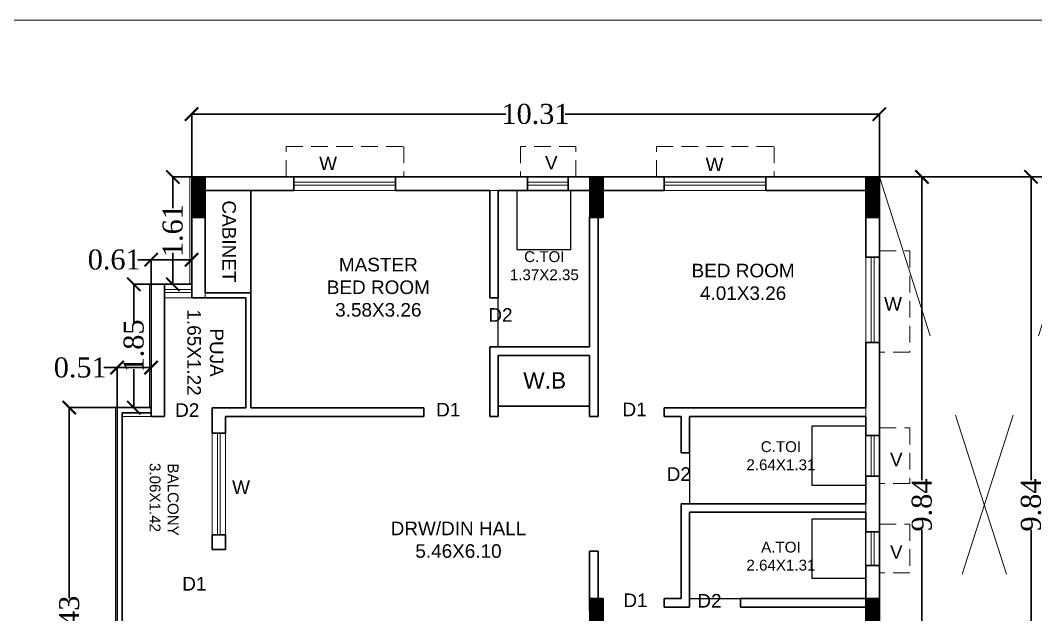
# Model space of a CAD drawing. Header units: metres. Extents: x 0 to 63445, y 32361 to 32804.
# Drawn here: x 63168.33 to 63183.56, y 32795.57 to 32804.48 of the extents above; entities that cross this region are included whole.
import ezdxf

# ---------------------------------------------------------------- set-up
doc = ezdxf.new("R2010")
doc.units = ezdxf.units.M
doc.header["$MEASUREMENT"] = 0
doc.header["$PDMODE"] = 34
doc.header["$PDSIZE"] = -10
for name, pattern in [('CONTINULUS', [0]), ('DASHED', [0.75, 0.5, -0.25]), ('DASHED2', [0.375, 0.25, -0.125])]:
    doc.linetypes.add(name, pattern=pattern)
doc.layers.get('0').update_dxf_attribs({"lineweight": 25})
doc.layers.add('BLK_1_FLR_0_BATH', color=3, linetype='Continuous', plot=False)
doc.layers.add('BLK_1_FLR_0_WATER_CLOSET', color=2, linetype='Continuous', plot=False)
for name, color, linetype, lineweight in [('BLK_1_FLR_0_BLT_UP_AREA', 14, 'DASHED', 9), ('BLK_1_FLR_0_BLT_UP_AREA_DEDUCT', 41, 'DASHED', 9), ('BLK_1_FLR_0_UNITFA', 7, 'Continuous', 0), ('COLUMN', 1, 'Continuous', 30), ('DIM', 56, 'Continuous', 20), ('ELEVATION', 142, 'Continuous', 9), ('hatch', 251, 'Continuous', 20), ('TEXT-2', 65, 'Continuous', 18), ('wall', 7, 'Continuous', 30), ('window', 154, 'Continuous', 9)]:
    doc.layers.add(name, color=color, linetype=linetype, lineweight=lineweight)
doc.layers.add('text', color=65, linetype='Continuous')
doc.styles.add('AutoDCRFont', font='arial.ttf')
doc.styles.get("Standard").update_dxf_attribs({"font": 'arial.ttf', "height": 0.4})
doc.styles.add('TNR', font='times.ttf', dxfattribs={"height": 0.5})
doc.dimstyles.new('ARCHANA', dxfattribs={"dimscale": 0, "dimtxt": 0.5, "dimasz": 0.5, "dimexe": 0, "dimexo": 0, "dimgap": 0, "dimtad": 0, "dimzin": 0, "dimdsep": 46, "dimtxsty": 'TNR', "dimblk": 'ARCHTICK', "dimcen": 0.09, "dimclrd": 36, "dimclre": 36, "dimclrt": 7, "dimadec": 0, "dimazin": 0, "dimtfac": 1, "dimtofl": 0, "dimtmove": 0, "dimatfit": 3, "dimldrblk": 'ARCHTICK', "dimfxl": 1, "dimfrac": 2, "dimtolj": 1, "dimtzin": 0, "dimlwd": -1, "dimlwe": -1, "dimarcsym": 0})

# ---------------------------------------------------------------- blocks, each defined once
blk = doc.blocks.new('A$C7D115503')
at = {"layer": 'COLUMN', "ltscale": 3}
h = blk.add_hatch(dxfattribs=at)
h.set_pattern_fill('ANSI31', color=256, style=0)
h.paths.add_polyline_path([(-14.36, -11.59), (-6.36, -11.59), (-6.36, 12.41), (-14.36, 12.41)])
at = {"layer": 'COLUMN', "ltscale": 0.05}
for p, q in [((-14.36, 12.41), (-6.36, 12.41)), ((-14.36, 12.41), (-14.36, -11.59)), ((-6.36, 12.41), (-6.36, -11.59)), ((-6.36, -11.59), (-14.36, -11.59))]:
    blk.add_line(p, q, dxfattribs=at)
blk = doc.blocks.new('_ArchTick')
at = {"color": 0, "linetype": 'ByBlock', "const_width": 0.15}
blk.add_lwpolyline([(-0.5, -0.5), (0.5, 0.5)], dxfattribs=at)
blk = doc.blocks.new('*D198')
at = {"layer": 'Defpoints', "color": 0, "ltscale": 0.5, "transparency": 16777216}
for p in [(63169.062, 32798.67), (63169.778, 32798.67), (63169.778, 32792.239)]:
    blk.add_point(p, dxfattribs=at)
at = {"layer": 'wall', "color": 36, "ltscale": 0.5, "transparency": 16777216}
for p, q in [((63169.778, 32798.67), (63169.062, 32798.67)), ((63169.062, 32798.67), (63169.062, 32795.814)), ((63169.062, 32792.239), (63169.062, 32795.095)), ((63169.778, 32792.239), (63169.062, 32792.239))]:
    blk.add_line(p, q, dxfattribs=at)
at = {"layer": 'wall', "color": 36, "ltscale": 0.5, "transparency": 16777216, "xscale": 0.2, "yscale": 0.2, "zscale": 0.2}
for p, rotation in [((63169.062, 32798.67), 90), ((63169.062, 32792.239), 270)]:
    blk.add_blockref('_ArchTick', p, dxfattribs=dict(at, rotation=rotation))
at = {"layer": 'wall', "color": 7, "ltscale": 0.5, "transparency": 16777216, "insert": (63169.062, 32795.455), "char_height": 0.5, "attachment_point": 5, "rotation": 90, "style": 'TNR'}
blk.add_mtext('\\A1;{\\H0.6x;6.43}', dxfattribs=at)
blk = doc.blocks.new('*D199')
at = {"layer": 'Defpoints', "color": 0, "ltscale": 0.5, "transparency": 16777216}
for p in [(63169.778, 32799.27), (63169.778, 32798.67), (63170.288, 32798.67)]:
    blk.add_point(p, dxfattribs=at)
at = {"layer": 'wall', "color": 36, "ltscale": 0.5, "transparency": 16777216}
for p, q in [((63169.778, 32799.27), (63169.578, 32799.27)), ((63169.778, 32798.67), (63169.778, 32799.27)), ((63170.288, 32799.27), (63169.778, 32799.27)), ((63170.288, 32798.67), (63170.288, 32799.27))]:
    blk.add_line(p, q, dxfattribs=at)
at = {"layer": 'wall', "color": 36, "ltscale": 0.5, "transparency": 16777216, "xscale": 0.2, "yscale": 0.2, "zscale": 0.2, "rotation": 180}
blk.add_blockref('_ArchTick', (63169.778, 32799.27), dxfattribs=at)
at = {"layer": 'wall', "color": 36, "ltscale": 0.5, "transparency": 16777216, "xscale": 0.2, "yscale": 0.2, "zscale": 0.2}
blk.add_blockref('_ArchTick', (63170.288, 32799.27), dxfattribs=at)
at = {"layer": 'wall', "color": 7, "ltscale": 0.5, "transparency": 16777216, "insert": (63169.225, 32799.27), "char_height": 0.5, "attachment_point": 5, "style": 'TNR'}
blk.add_mtext('\\A1;{\\H0.6x;0.51}', dxfattribs=at)
blk = doc.blocks.new('*D200')
at = {"layer": 'Defpoints', "color": 0, "ltscale": 0.5, "transparency": 16777216}
for p in [(63170.029, 32800.52), (63170.288, 32800.52), (63170.288, 32798.67)]:
    blk.add_point(p, dxfattribs=at)
at = {"layer": 'wall', "color": 36, "ltscale": 0.5, "transparency": 16777216}
for p, q in [((63170.288, 32800.52), (63170.029, 32800.52)), ((63170.029, 32800.52), (63170.029, 32799.942)), ((63170.029, 32798.67), (63170.029, 32799.248)), ((63170.288, 32798.67), (63170.029, 32798.67))]:
    blk.add_line(p, q, dxfattribs=at)
at = {"layer": 'wall', "color": 36, "ltscale": 0.5, "transparency": 16777216, "xscale": 0.2, "yscale": 0.2, "zscale": 0.2}
for p, rotation in [((63170.029, 32800.52), 90), ((63170.029, 32798.67), 270)]:
    blk.add_blockref('_ArchTick', p, dxfattribs=dict(at, rotation=rotation))
at = {"layer": 'wall', "color": 7, "ltscale": 0.5, "transparency": 16777216, "insert": (63170.029, 32799.595), "char_height": 0.5, "attachment_point": 5, "rotation": 90, "style": 'TNR'}
blk.add_mtext('\\A1;{\\H0.6x;1.85}', dxfattribs=at)
blk = doc.blocks.new('*D201')
at = {"layer": 'Defpoints', "color": 0, "ltscale": 0.5, "transparency": 16777216}
for p in [(63170.897, 32800.888), (63170.288, 32800.52), (63170.897, 32800.52)]:
    blk.add_point(p, dxfattribs=at)
at = {"layer": 'wall', "color": 36, "ltscale": 0.5, "transparency": 16777216}
for p, q in [((63170.288, 32800.888), (63170.088, 32800.888)), ((63170.288, 32800.52), (63170.288, 32800.888)), ((63170.897, 32800.888), (63170.288, 32800.888)), ((63170.897, 32800.52), (63170.897, 32800.888))]:
    blk.add_line(p, q, dxfattribs=at)
at = {"layer": 'wall', "color": 36, "ltscale": 0.5, "transparency": 16777216, "xscale": 0.2, "yscale": 0.2, "zscale": 0.2, "rotation": 180}
blk.add_blockref('_ArchTick', (63170.288, 32800.888), dxfattribs=at)
at = {"layer": 'wall', "color": 36, "ltscale": 0.5, "transparency": 16777216, "xscale": 0.2, "yscale": 0.2, "zscale": 0.2}
blk.add_blockref('_ArchTick', (63170.897, 32800.888), dxfattribs=at)
at = {"layer": 'wall', "color": 7, "ltscale": 0.5, "transparency": 16777216, "insert": (63169.735, 32800.888), "char_height": 0.5, "attachment_point": 5, "style": 'TNR'}
blk.add_mtext('\\A1;{\\H0.6x;0.61}', dxfattribs=at)
blk = doc.blocks.new('*D175')
at = {"layer": 'Defpoints', "color": 0, "ltscale": 0.5, "transparency": 16777216}
for p in [(63170.614, 32802.129), (63170.897, 32802.129), (63170.897, 32800.52)]:
    blk.add_point(p, dxfattribs=at)
at = {"layer": 'wall', "color": 36, "ltscale": 0.5, "transparency": 16777216}
for p, q in [((63170.897, 32802.129), (63170.614, 32802.129)), ((63170.614, 32802.129), (63170.614, 32801.659)), ((63170.614, 32800.52), (63170.614, 32800.99)), ((63170.897, 32800.52), (63170.614, 32800.52))]:
    blk.add_line(p, q, dxfattribs=at)
at = {"layer": 'wall', "color": 36, "ltscale": 0.5, "transparency": 16777216, "xscale": 0.2, "yscale": 0.2, "zscale": 0.2}
for p, rotation in [((63170.614, 32802.129), 90), ((63170.614, 32800.52), 270)]:
    blk.add_blockref('_ArchTick', p, dxfattribs=dict(at, rotation=rotation))
at = {"layer": 'wall', "color": 7, "ltscale": 0.5, "transparency": 16777216, "insert": (63170.614, 32801.324), "char_height": 0.5, "attachment_point": 5, "rotation": 90, "style": 'TNR'}
blk.add_mtext('\\A1;{\\H0.6x;1.61}', dxfattribs=at)
blk = doc.blocks.new('*D202')
at = {"layer": 'Defpoints', "color": 0, "ltscale": 0.5, "transparency": 16777216}
for p in [(63181.212, 32803.071), (63170.897, 32802.129), (63181.212, 32802.129)]:
    blk.add_point(p, dxfattribs=at)
at = {"layer": 'wall', "color": 36, "ltscale": 0.5, "transparency": 16777216}
for p, q in [((63170.897, 32802.129), (63170.897, 32803.071)), ((63170.897, 32803.071), (63175.609, 32803.071)), ((63181.212, 32803.071), (63176.5, 32803.071)), ((63181.212, 32802.129), (63181.212, 32803.071))]:
    blk.add_line(p, q, dxfattribs=at)
at = {"layer": 'wall', "color": 36, "ltscale": 0.5, "transparency": 16777216, "xscale": 0.2, "yscale": 0.2, "zscale": 0.2, "rotation": 180}
blk.add_blockref('_ArchTick', (63170.897, 32803.071), dxfattribs=at)
at = {"layer": 'wall', "color": 36, "ltscale": 0.5, "transparency": 16777216, "xscale": 0.2, "yscale": 0.2, "zscale": 0.2}
blk.add_blockref('_ArchTick', (63181.212, 32803.071), dxfattribs=at)
at = {"layer": 'wall', "color": 7, "ltscale": 0.5, "transparency": 16777216, "insert": (63176.054, 32803.071), "char_height": 0.5, "attachment_point": 5, "style": 'TNR'}
blk.add_mtext('\\A1;{\\H0.6x;10.31}', dxfattribs=at)
blk = doc.blocks.new('*D203')
at = {"layer": 'Defpoints', "color": 0, "ltscale": 0.5, "transparency": 16777216}
for p in [(63181.212, 32802.129), (63181.212, 32792.29), (63181.85, 32792.29)]:
    blk.add_point(p, dxfattribs=at)
at = {"layer": 'wall', "color": 36, "ltscale": 0.5, "transparency": 16777216}
for p, q in [((63181.212, 32802.129), (63181.85, 32802.129)), ((63181.85, 32802.129), (63181.85, 32797.581)), ((63181.85, 32792.29), (63181.85, 32796.838)), ((63181.212, 32792.29), (63181.85, 32792.29))]:
    blk.add_line(p, q, dxfattribs=at)
at = {"layer": 'wall', "color": 36, "ltscale": 0.5, "transparency": 16777216, "xscale": 0.2, "yscale": 0.2, "zscale": 0.2}
for p, rotation in [((63181.85, 32802.129), 90), ((63181.85, 32792.29), 270)]:
    blk.add_blockref('_ArchTick', p, dxfattribs=dict(at, rotation=rotation))
at = {"layer": 'wall', "color": 7, "ltscale": 0.5, "transparency": 16777216, "insert": (63181.85, 32797.21), "char_height": 0.5, "attachment_point": 5, "rotation": 90, "style": 'TNR'}
blk.add_mtext('\\A1;{\\H0.6x;9.84}', dxfattribs=at)
blk = doc.blocks.new('*D205')
at = {"layer": 'Defpoints', "color": 0, "ltscale": 0.5, "transparency": 16777216}
for p in [(63183.487, 32802.129), (63184.36, 32802.129), (63184.36, 32792.29)]:
    blk.add_point(p, dxfattribs=at)
at = {"layer": 'wall', "color": 36, "ltscale": 0.5, "transparency": 16777216}
for p, q in [((63184.36, 32802.129), (63183.487, 32802.129)), ((63183.487, 32802.129), (63183.487, 32797.581)), ((63183.487, 32792.29), (63183.487, 32796.838)), ((63184.36, 32792.29), (63183.487, 32792.29))]:
    blk.add_line(p, q, dxfattribs=at)
at = {"layer": 'wall', "color": 36, "ltscale": 0.5, "transparency": 16777216, "xscale": 0.2, "yscale": 0.2, "zscale": 0.2}
for p, rotation in [((63183.487, 32802.129), 90), ((63183.487, 32792.29), 270)]:
    blk.add_blockref('_ArchTick', p, dxfattribs=dict(at, rotation=rotation))
at = {"layer": 'wall', "color": 7, "ltscale": 0.5, "transparency": 16777216, "insert": (63183.487, 32797.21), "char_height": 0.5, "attachment_point": 5, "rotation": 90, "style": 'TNR'}
blk.add_mtext('\\A1;{\\H0.6x;9.84}', dxfattribs=at)
blk = doc.blocks.new('*D905')
at = {"layer": 'Defpoints', "color": 0, "ltscale": 3, "transparency": 16777216}
for p in [(0.832, 32800.914), (63266.308, 32800.914), (0, 32788.163)]:
    blk.add_point(p, dxfattribs=at)
at = {"layer": 'DIM', "ltscale": 3, "transparency": 16777216}
for p, q in [((5.832, 32800.914), (0.832, 32800.914)), ((0.832, 32800.914), (0.832, 32794.933)), ((0.832, 32788.163), (0.832, 32794.144)), ((0, 32788.163), (0.832, 32788.163))]:
    blk.add_line(p, q, dxfattribs=at)
at = {"layer": 'DIM', "ltscale": 3, "transparency": 16777216, "xscale": 0.05, "yscale": 0.05, "zscale": 0.05}
for p, rotation in [((0.832, 32800.914), 90), ((0.832, 32788.163), 270)]:
    blk.add_blockref('_ArchTick', p, dxfattribs=dict(at, rotation=rotation))
at = {"layer": 'DIM', "color": 7, "ltscale": 3, "transparency": 16777216, "insert": (0.832, 32794.538), "char_height": 0.4, "attachment_point": 5, "rotation": 90}
blk.add_mtext('\\A1;{\\H0.6x;12.75}', dxfattribs=at)

msp = doc.modelspace()

# ---------------------------------------------------------------- linework, layer by layer
at = {"layer": 'BLK_1_FLR_0_BATH', "color": 3}
for points in [[(63175.4948, 32801.9256), (63176.8664, 32801.9256), (63176.8664, 32799.5802), (63175.4948, 32799.5802)], [(63181.0084, 32798.5387), (63178.3651, 32798.5387), (63178.3651, 32797.2306), (63181.0084, 32797.2306)], [(63181.0084, 32797.1036), (63178.3651, 32797.1036), (63178.3651, 32795.8082), (63181.0084, 32795.8082)]]:
    msp.add_lwpolyline(points, close=True, dxfattribs=at)
at = {"layer": 'BLK_1_FLR_0_BLT_UP_AREA', "color": 14, "linetype": 'CONTINULUS', "ltscale": 0.05}
msp.add_lwpolyline([(63233.1315, 32802.1289), (63170.8719, 32802.1289), (63170.8719, 32800.52), (63170.2622, 32800.52), (63170.2622, 32798.67), (63169.7526, 32798.67), (63169.7526, 32798.67), (63169.7526, 32792.2394), (63170.8719, 32792.2394), (63170.8719, 32789.8009), (63169.7526, 32789.8009), (63169.7526, 32786.5623), (63184.3347, 32786.5623), (63184.3347, 32781.5203), (63184.3347, 32781.5203), (63184.3347, 32779.9114), (63233.1315, 32779.9114)], dxfattribs=at)
at = {"layer": 'BLK_1_FLR_0_BLT_UP_AREA_DEDUCT', "color": 14, "linetype": 'Continuous'}
msp.add_lwpolyline([(63184.3601, 32792.087), (63181.2116, 32792.087), (63181.2116, 32802.1289), (63184.3601, 32802.1289)], close=True, dxfattribs=at)
at = {"layer": 'BLK_1_FLR_0_UNITFA', "color": 3, "ltscale": 0.5}
msp.add_lwpolyline([(63169.8542, 32792.3156), (63170.8973, 32792.3156), (63170.8973, 32792.4426), (63176.9934, 32792.4426), (63176.9934, 32792.2902), (63181.0084, 32792.2902), (63181.0084, 32801.9256), (63171.1005, 32801.9256), (63171.1005, 32800.3168), (63170.4899, 32800.3168), (63170.4909, 32798.5387), (63169.8542, 32798.5387), (63169.8542, 32792.3156)], close=True, dxfattribs=at)
at = {"layer": 'BLK_1_FLR_0_WATER_CLOSET', "color": 3}
for points in [[(63176.585, 32801.9256), (63175.7763, 32801.9256), (63175.7763, 32801.0407), (63176.585, 32801.0407)], [(63181.0084, 32798.3915), (63180.1997, 32798.3915), (63180.1997, 32797.5066), (63181.0084, 32797.5066)], [(63181.0084, 32796.9992), (63180.1997, 32796.9992), (63180.1997, 32796.1142), (63181.0084, 32796.1142)]]:
    msp.add_lwpolyline(points, close=True, dxfattribs=at)
at = {"layer": 'ELEVATION', "ltscale": 20}
msp.add_lwpolyline([(63164.5545, 32720.575), (63295.8612, 32720.575), (63295.8612, 32804.4763), (63164.5545, 32804.4763)], close=True, dxfattribs=at)
at = {"layer": 'hatch', "linetype": 'DASHED2', "ltscale": 10}
for p, q in [((63181.2116, 32802.1289), (63184.3601, 32792.2902)), ((63184.3601, 32802.1278), (63181.2116, 32792.2902))]:
    msp.add_line(p, q, dxfattribs=at)
at = {"layer": 'wall', "ltscale": 0.05}
for p, q in [((63170.8973, 32800.52), (63170.8973, 32802.1289)), ((63170.8973, 32802.1289), (63172.4307, 32802.1289)), ((63170.8973, 32802.1289), (63170.8973, 32800.52)), ((63173.9547, 32802.1289), (63175.9363, 32802.1289)), ((63176.5459, 32802.1289), (63177.0696, 32802.1289)), ((63177.0696, 32802.1289), (63177.9841, 32802.1289)), ((63179.5081, 32802.1289), (63181.0084, 32802.1289)), ((63181.2116, 32800.9259), (63181.2116, 32802.1289)), ((63171.1005, 32801.9256), (63172.4307, 32801.9256)), ((63171.1005, 32800.393), (63171.1005, 32801.9256)), ((63173.9547, 32801.9256), (63175.3678, 32801.9256)), ((63175.3678, 32800.3168), (63175.3678, 32801.9256)), ((63175.4948, 32801.9256), (63175.9382, 32801.9256)), ((63175.4948, 32801.9256), (63175.9363, 32801.9256)), ((63175.4948, 32800.3168), (63175.4948, 32801.9256)), ((63176.5459, 32801.9256), (63176.6828, 32801.9256)), ((63176.5459, 32801.9256), (63176.8664, 32801.9256)), ((63176.9934, 32798.5387), (63176.9934, 32801.9383)), ((63177.0696, 32801.9256), (63177.9841, 32801.9256)), ((63177.9841, 32801.9256), (63177.9841, 32801.9383)), ((63179.5081, 32801.9256), (63181.0084, 32801.9256)), ((63181.0084, 32800.9259), (63181.0084, 32801.9256)), ((63176.8664, 32799.5802), (63176.8664, 32801.5319)), ((63170.8973, 32800.52), (63170.2876, 32800.52)), ((63170.2876, 32798.5387), (63170.2876, 32800.52)), ((63170.4909, 32798.5387), (63170.4909, 32800.52)), ((63171.7101, 32800.3168), (63170.8973, 32800.3168)), ((63171.7863, 32800.393), (63171.1005, 32800.393)), ((63175.4948, 32800.3168), (63175.3678, 32800.3168)), ((63181.0084, 32798.6657), (63181.0084, 32799.6473)), ((63181.2116, 32798.2539), (63181.2116, 32799.6473)), ((63175.3678, 32798.6657), (63175.3678, 32799.5802)), ((63176.8664, 32799.5802), (63175.3678, 32799.5802)), ((63175.4948, 32798.5387), (63175.4948, 32799.4532)), ((63176.8664, 32799.4532), (63175.4948, 32799.4532)), ((63176.8664, 32798.5387), (63176.8664, 32799.4532)), ((63169.778, 32795.478), (63169.778, 32798.67)), ((63169.778, 32798.67), (63170.2876, 32798.67)), ((63169.8542, 32795.478), (63169.8542, 32798.5938)), ((63169.8542, 32798.5938), (63170.2876, 32798.5938)), ((63171.7101, 32798.6657), (63171.2021, 32798.6657)), ((63171.2021, 32798.6657), (63171.2021, 32798.287)), ((63174.3772, 32798.6657), (63171.7863, 32798.6657)), ((63174.3772, 32798.5387), (63174.3772, 32798.6657)), ((63175.3678, 32798.5387), (63175.3678, 32798.6657)), ((63175.3678, 32798.6657), (63175.3678, 32798.6657)), ((63177.9841, 32798.5387), (63177.9841, 32798.6657)), ((63178.1873, 32798.6657), (63177.9841, 32798.6657)), ((63181.0084, 32798.6657), (63178.0603, 32798.6657)), ((63170.4909, 32798.5387), (63170.2876, 32798.5387)), ((63171.2021, 32798.287), (63171.2021, 32798.5387)), ((63174.3772, 32798.5387), (63171.4053, 32798.5387)), ((63171.4053, 32798.287), (63171.4053, 32798.5387)), ((63178.2381, 32798.5387), (63177.9841, 32798.5387)), ((63181.0084, 32798.5387), (63178.3651, 32798.5387)), ((63181.0084, 32798.2539), (63181.0084, 32798.5387)), ((63178.3651, 32797.9926), (63178.2381, 32797.9926)), ((63181.0084, 32797.2306), (63181.0084, 32797.6442)), ((63181.2116, 32796.8092), (63181.2116, 32797.6442)), ((63181.0084, 32797.2306), (63178.2381, 32797.2306)), ((63181.0084, 32797.1036), (63178.3651, 32797.1036)), ((63181.0084, 32796.8092), (63181.0084, 32797.1036)), ((63171.2021, 32796.5448), (63171.2021, 32796.7629)), ((63171.2021, 32796.7629), (63171.2021, 32796.5448)), ((63171.4053, 32796.5448), (63171.4053, 32796.7629)), ((63171.4053, 32796.5448), (63171.2021, 32796.5448)), ((63176.8664, 32795.6304), (63176.8664, 32796.5184)), ((63176.9934, 32796.5184), (63176.8664, 32796.5184)), ((63176.9934, 32796.5184), (63176.8664, 32796.5184)), ((63176.9934, 32795.6304), (63176.9934, 32796.5184)), ((63176.9934, 32796.5184), (63176.9934, 32796.5184)), ((63181.0084, 32795.8082), (63181.0084, 32796.3042)), ((63181.2116, 32794.6241), (63181.2116, 32796.3042)), ((63181.0084, 32794.6241), (63181.0084, 32795.6812)), ((63177.0696, 32795.6304), (63176.9934, 32795.6304))]:
    msp.add_line(p, q, dxfattribs=at)
at = {"layer": 'wall', "ltscale": 3}
for p, q in [((63172.4307, 32802.1289), (63172.4307, 32801.9256)), ((63173.9547, 32802.1289), (63173.9547, 32801.9256)), ((63175.9363, 32801.9256), (63175.9363, 32802.1289)), ((63176.5459, 32801.9256), (63176.5459, 32802.1289)), ((63177.9841, 32802.1289), (63177.9841, 32801.9256)), ((63179.5081, 32802.1289), (63179.5081, 32801.9256)), ((63181.0084, 32800.9259), (63181.2116, 32800.9259)), ((63181.0084, 32799.6473), (63181.2116, 32799.6473)), ((63171.2021, 32798.287), (63171.4053, 32798.287)), ((63181.0084, 32798.2539), (63181.2116, 32798.2539)), ((63181.0084, 32797.6442), (63181.2116, 32797.6442)), ((63171.2021, 32796.7629), (63171.4053, 32796.7629)), ((63181.0084, 32796.8092), (63181.2116, 32796.8092)), ((63181.0084, 32796.3042), (63181.2116, 32796.3042))]:
    msp.add_line(p, q, dxfattribs=at)
at = {"layer": 'wall'}
for p, q in [((63181.2116, 32802.1289), (63184.3601, 32802.1289)), ((63171.7863, 32800.393), (63171.7863, 32801.9256)), ((63171.7101, 32800.3168), (63171.7101, 32798.6657)), ((63171.7863, 32800.393), (63171.7863, 32798.6657)), ((63176.8664, 32798.6944), (63175.4948, 32798.6944)), ((63175.3678, 32798.5387), (63175.4948, 32798.5387)), ((63176.8664, 32798.5387), (63176.9934, 32798.5387)), ((63178.2381, 32798.5387), (63178.2381, 32797.9926)), ((63178.3651, 32798.5387), (63178.3651, 32797.9926)), ((63178.2381, 32797.2306), (63178.2381, 32795.8082)), ((63178.3651, 32797.1036), (63178.3651, 32795.6812)), ((63177.9841, 32795.8082), (63177.9841, 32795.6812)), ((63178.2381, 32795.8082), (63177.9841, 32795.8082)), ((63177.9841, 32795.6812), (63178.3651, 32795.6812)), ((63179.1271, 32795.8082), (63181.0084, 32795.8082)), ((63179.1271, 32795.8082), (63179.1271, 32795.6812)), ((63179.1271, 32795.6812), (63181.0084, 32795.6812))]:
    msp.add_line(p, q, dxfattribs=at)
at = {"layer": 'wall', "ltscale": 0.1}
for p, q in [((63175.9363, 32801.9256), (63175.8786, 32801.9256)), ((63181.0084, 32797.6442), (63181.0084, 32797.5865)), ((63181.0084, 32796.3042), (63181.0084, 32795.8082))]:
    msp.add_line(p, q, dxfattribs=at)
at = {"layer": 'wall', "ltscale": 0.5}
msp.add_line((63170.8973, 32800.52), (63170.8973, 32800.3168), dxfattribs=at)
msp.add_lwpolyline([(63184.3601, 32789.7501), (63181.2116, 32789.7501), (63181.2116, 32786.5623), (63169.778, 32786.5623), (63169.778, 32789.8009), (63170.8973, 32789.8009), (63170.8973, 32792.2394), (63169.778, 32792.2394), (63169.778, 32798.67), (63170.2876, 32798.67), (63170.2876, 32800.52), (63170.8973, 32800.52), (63170.8973, 32802.1289), (63181.2116, 32802.1289), (63181.2116, 32792.2902), (63184.3601, 32792.2902)], dxfattribs=at)
at = {"layer": 'wall'}
msp.add_arc((63170.9227, 32801.9775), 0.0254, 90, 180, dxfattribs=at)
at = {"layer": 'window'}
for p, q in [((63173.9547, 32802.1289), (63172.4316, 32802.1289)), ((63176.545, 32802.1289), (63175.9363, 32802.1289)), ((63176.545, 32802.1289), (63176.5459, 32802.1289)), ((63179.5081, 32802.1289), (63177.985, 32802.1289)), ((63173.9547, 32802.0489), (63172.4316, 32802.0489)), ((63173.9547, 32802.0056), (63172.4316, 32802.0056)), ((63173.9547, 32801.9256), (63172.4316, 32801.9256)), ((63175.9363, 32802.049), (63176.545, 32802.0489)), ((63175.9363, 32802.0057), (63176.545, 32802.0056)), ((63175.9363, 32801.9257), (63176.545, 32801.9256)), ((63175.9372, 32801.9256), (63175.9382, 32801.9256)), ((63176.545, 32802.049), (63176.5459, 32802.049)), ((63176.545, 32802.0057), (63176.5459, 32802.0057)), ((63176.545, 32801.9256), (63176.5459, 32801.9256)), ((63179.5081, 32802.0489), (63177.985, 32802.0489)), ((63179.5081, 32802.0056), (63177.985, 32802.0056)), ((63179.5081, 32801.9256), (63177.985, 32801.9256)), ((63181.0084, 32799.6473), (63181.0084, 32800.925)), ((63181.0883, 32799.6473), (63181.0883, 32800.925)), ((63181.1316, 32799.6473), (63181.1316, 32800.925)), ((63181.2116, 32799.6473), (63181.2116, 32800.925)), ((63170.4899, 32800.52), (63170.8973, 32800.52)), ((63170.4899, 32800.44), (63170.8973, 32800.44)), ((63170.4899, 32800.3967), (63170.8973, 32800.3967)), ((63170.4899, 32800.3168), (63170.8973, 32800.3168)), ((63171.2021, 32796.7629), (63171.2021, 32798.286)), ((63171.282, 32796.7629), (63171.282, 32798.286)), ((63171.3253, 32796.7629), (63171.3253, 32798.286)), ((63171.4053, 32796.7629), (63171.4053, 32798.286)), ((63181.0084, 32798.2529), (63181.0084, 32798.2539)), ((63181.0084, 32797.6442), (63181.0084, 32798.2539)), ((63181.0883, 32797.6442), (63181.0883, 32798.2539)), ((63181.0884, 32798.2529), (63181.0884, 32798.2539)), ((63181.1316, 32797.6442), (63181.1316, 32798.2539)), ((63181.1317, 32798.2529), (63181.1317, 32798.2539)), ((63181.2116, 32797.6442), (63181.2116, 32798.2539)), ((63181.2116, 32798.2529), (63181.2116, 32798.2539)), ((63181.0084, 32796.8083), (63181.0084, 32796.8092)), ((63181.0084, 32796.3042), (63181.0084, 32796.8092)), ((63181.0883, 32796.3042), (63181.0883, 32796.8092)), ((63181.0884, 32796.8083), (63181.0884, 32796.8092)), ((63181.1316, 32796.3042), (63181.1316, 32796.8092)), ((63181.1317, 32796.8083), (63181.1317, 32796.8092)), ((63181.2116, 32796.8083), (63181.2116, 32796.8092)), ((63181.2116, 32796.3042), (63181.2116, 32796.8092))]:
    msp.add_line(p, q, dxfattribs=at)
at = {"layer": 'window', "color": 8, "linetype": 'DASHED2'}
for points in [[(63172.3164, 32802.1289), (63172.3164, 32802.5861), (63174.0786, 32802.5861), (63174.0786, 32802.1289)], [(63176.6611, 32802.1289), (63176.6611, 32802.5861), (63175.8271, 32802.5861), (63175.8271, 32802.1289)], [(63177.8698, 32802.1289), (63177.8698, 32802.5861), (63179.632, 32802.5861), (63179.632, 32802.1289)], [(63181.2116, 32801.0196), (63181.6688, 32801.0196), (63181.6688, 32799.5029), (63181.2116, 32799.5029)], [(63181.2116, 32798.369), (63181.6688, 32798.369), (63181.6688, 32797.535), (63181.2116, 32797.535)], [(63181.2116, 32796.9243), (63181.6688, 32796.9243), (63181.6688, 32796.195), (63181.2116, 32796.195)]]:
    msp.add_lwpolyline(points, dxfattribs=at)

# ---------------------------------------------------------------- block references
at = {"layer": 'COLUMN', "ltscale": 0.05, "xscale": -0.025400733691282, "yscale": 0.025400733691282, "zscale": 0.025400733691282, "rotation": 180}
for p in [(63171.2621, 32801.8346), (63177.2313, 32801.8346), (63181.3732, 32801.8346), (63177.2313, 32795.5139), (63181.3732, 32795.5139)]:
    msp.add_blockref('A$C7D115503', p, dxfattribs=at)

# ---------------------------------------------------------------- texts
at = {"layer": 'text', "rotation": 270}
for s, insert, char_height, width, attachment_point in [('\\pxqc;CABINET', (63171.5602, 32798.2148), 0.203206, 5.893319, 3), ('\\pxqc;PUJA\\P1.65X1.22', (63170.8291, 32802.3394), 0.20321, 5.68602, 7), ('\\pxqc; BALCONY\\P3.06X1.42', (63170.2644, 32795.0879), 0.162565, 4.470808, 9)]:
    msp.add_mtext(s, dxfattribs=dict(at, insert=insert, char_height=char_height, width=width, attachment_point=attachment_point))
at = {"layer": 'text'}
for s, insert, char_height, width, attachment_point in [('\\pxqc;C.TOI\\P1.37X2.35', (63173.9535, 32801.0147), 0.162565, 4.465728, 1), ('\\pxqc;MASTER \\PBED ROOM\\P3.58X3.26', (63170.9025, 32800.9156), 0.203206, 5.588511, 1), ('\\pxqc;BED ROOM\\P4.01X3.26', (63176.3739, 32800.827), 0.203206, 5.588511, 1), ('\\pxqc,t17;D2', (63172.5949, 32799.9585), 0.203206, 5.867919, 7), ('\\pxqc;W.B', (63172.8233, 32799.2008), 0.24385, 6.736694, 1), ('\\pxqc,t17;D2', (63167.4469, 32798.5322), 0.203206, 6.767919, 7), ('\\pxqc;D1', (63171.8116, 32798.5387), 0.20321, 5.867919, 7), ('\\pxqc;D1', (63174.6063, 32798.5418), 0.20321, 5.867919, 7), ('\\pxqc;C.TOI\\P2.64X1.31', (63177.5022, 32798.1666), 0.162565, 4.465728, 1), ('\\pxqc,t17;D2', (63175.2699, 32797.5729), 0.203206, 5.867919, 7), ('\\pxqc;DRW/DIN HALL\\P5.46X6.10', (63172.1045, 32796.9614), 0.203206, 5.588511, 1), ('\\pxqc;A.TOI\\P2.64X1.31', (63177.5022, 32796.6615), 0.162565, 4.465728, 1), ('\\pxqc;D1', (63167.6533, 32795.9284), 0.20321, 6.567919, 7), ('\\pxqc;D1', (63174.6197, 32795.6812), 0.20321, 5.867919, 7), ('\\pxqc,t17;D2', (63175.7293, 32795.6735), 0.203206, 5.867919, 7)]:
    msp.add_mtext(s, dxfattribs=dict(at, insert=insert, char_height=char_height, width=width, attachment_point=attachment_point))
at = {"layer": 'TEXT-2', "char_height": 0.2032, "width": 0.183842, "attachment_point": 3, "style": 'AutoDCRFont'}
for s, insert in [('W', (63173.0773, 32802.4338)), ('V', (63176.3855, 32802.4437)), ('W', (63178.8736, 32802.4186)), ('W', (63181.5505, 32800.3283)), ('V', (63181.5604, 32797.9962)), ('W', (63171.7715, 32797.579)), ('V', (63181.5604, 32796.6086))]:
    msp.add_mtext(s, dxfattribs=dict(at, insert=insert))

# ---------------------------------------------------------------- dimensions: what is measured, and where the dimension line sits
at = {"layer": 'DIM', "ltscale": 3}
dim = msp.add_linear_dim(base=(0.8318, 32800.9139), p1=(0, 32788.1627), p2=(63266.3084, 32800.9139), angle=90, text='{\\H0.6x;<>}', dimstyle='ARCHANA', override={"dimscale": 1, "dimtxt": 0.278, "dimasz": 0.05, "dimtxsty": 'Standard', "dimclrd": 256, "dimclre": 256, "dimfxl": 5, "dimfxlon": 1, "dimarcsym": 1}, dxfattribs=at)
dim.commit()
dim.dimension.update_dxf_attribs({"geometry": '*D905', "text_midpoint": (0.8318, 32794.5383)})
at = {"layer": 'wall', "ltscale": 0.5}
for base, p1, p2, picture, middle in [((63181.2116, 32803.0706), (63170.8973, 32802.1289), (63181.2116, 32802.1289), '*D202', (63176.0544, 32803.0706)), ((63169.778, 32799.2699), (63170.2876, 32798.67), (63169.778, 32798.67), '*D199', (63169.2255, 32799.2699))]:
    dim = msp.add_linear_dim(base=base, p1=p1, p2=p2, text='{\\H0.6x;<>}', dimstyle='ARCHANA', override={"dimscale": 1, "dimtxt": 0.3, "dimasz": 0.2, "dimfxl": 6, "dimarcsym": 1}, dxfattribs=at)
    dim.commit()
    dim.dimension.update_dxf_attribs({"geometry": picture, "text_midpoint": middle})
for base, p1, p2, picture, middle in [((63170.6142, 32802.1289), (63170.8973, 32800.52), (63170.8973, 32802.1289), '*D175', (63170.6142, 32801.3244)), ((63181.8503, 32792.2902), (63181.2116, 32802.1289), (63181.2116, 32792.2902), '*D203', (63181.8503, 32797.2095)), ((63183.4875, 32802.1289), (63184.3601, 32792.2902), (63184.3601, 32802.1289), '*D205', (63183.4875, 32797.2095)), ((63170.0289, 32800.52), (63170.2876, 32798.67), (63170.2876, 32800.52), '*D200', (63170.0289, 32799.595)), ((63169.0621, 32798.67), (63169.778, 32792.2394), (63169.778, 32798.67), '*D198', (63169.0621, 32795.4547))]:
    dim = msp.add_linear_dim(base=base, p1=p1, p2=p2, angle=90, text='{\\H0.6x;<>}', dimstyle='ARCHANA', override={"dimscale": 1, "dimtxt": 0.3, "dimasz": 0.2, "dimfxl": 6, "dimarcsym": 1}, dxfattribs=at)
    dim.commit()
    dim.dimension.update_dxf_attribs({"geometry": picture, "text_midpoint": middle})
dim = msp.add_linear_dim(base=(63170.8973, 32800.8884), p1=(63170.2876, 32800.52), p2=(63170.8973, 32800.52), text='{\\H0.6x;<>}', dimstyle='ARCHANA', override={"dimscale": 1, "dimtxt": 0.3, "dimasz": 0.2, "dimfxl": 6, "dimarcsym": 1}, dxfattribs=at)
dim.commit()
dim.dimension.update_dxf_attribs({"geometry": '*D201', "text_midpoint": (63169.7351, 32800.8884), "dimtype": 160})

doc.saveas('drawing.dxf')
